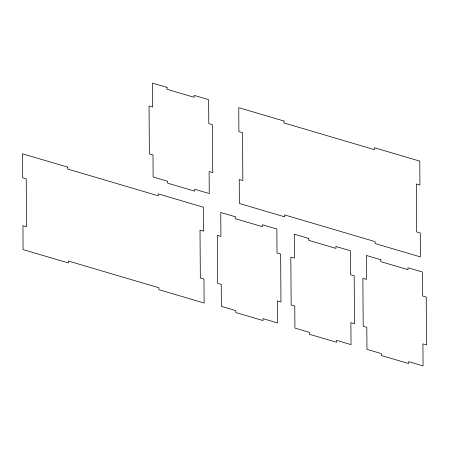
<?xml version="1.0" encoding="UTF-8"?>
<svg xmlns="http://www.w3.org/2000/svg" width="449" height="449" viewBox="0 0 449 449"><rect width="100%" height="100%" fill="white"/><g stroke="black" fill="none" stroke-linecap="round" stroke-linejoin="round"><path stroke-width="0.67" d="M283.998 121.034L238.745 107.676L238.902 131.624L242.527 132.691L242.847 180.588L239.227 179.521L239.384 203.47L284.638 216.833L284.627 214.914L375.139 241.641L375.151 243.554L420.41 256.918L420.247 232.969L416.627 231.897L416.307 184L419.927 185.072L419.77 161.118L374.511 147.76L374.528 149.674L284.015 122.953L283.998 121.034M166.994 87.37L152.514 83.093L152.671 107.042L149.051 105.975L149.371 153.872L152.991 154.939L153.143 176.973L167.623 181.25L167.634 183.164L194.787 191.184L194.776 189.265L209.256 193.541L209.111 171.512L212.731 172.579L212.411 124.682L208.791 123.61L208.628 99.661L194.148 95.384L194.159 97.304L167.006 89.284L166.994 87.37M67.704 167.146L22.45 153.782L22.613 177.737L26.233 178.803L26.553 226.7L22.933 225.634L23.09 249.582L68.349 262.946L68.332 261.026L158.845 287.753L158.856 289.667L204.115 303.03L203.953 279.082L200.333 278.01L200.013 230.113L203.633 231.179L203.476 207.23L158.216 193.873L158.233 195.786L67.72 169.065L67.704 167.146M235.231 216.749L220.751 212.472L220.914 236.421L217.288 235.355L217.613 283.252L221.234 284.324L221.379 306.353L235.86 310.629L235.871 312.549L263.024 320.564L263.013 318.65L277.493 322.921L277.347 300.892L280.967 301.958L280.647 254.061L277.027 252.995L276.87 229.041L262.384 224.769L262.401 226.683L235.248 218.669L235.231 216.749M308.766 238.464L294.286 234.187L294.449 258.136L290.829 257.064L291.148 304.966L294.769 306.033L294.914 328.067L309.395 332.344L309.412 334.258L336.565 342.273L336.548 340.359L351.034 344.636L350.882 322.601L354.502 323.673L354.182 275.77L350.562 274.704L350.405 250.755L335.919 246.479L335.936 248.392L308.783 240.378L308.766 238.464M380.814 259.735L366.333 255.459L366.491 279.407L362.871 278.335L363.19 326.238L366.811 327.304L366.962 349.339L381.442 353.616L381.454 355.529L408.607 363.544L408.596 361.63L423.076 365.907L422.93 343.872L426.55 344.944L426.23 297.042L422.61 295.975L422.447 272.027L407.967 267.75L407.978 269.664L380.825 261.649L380.814 259.735"/></g></svg>
